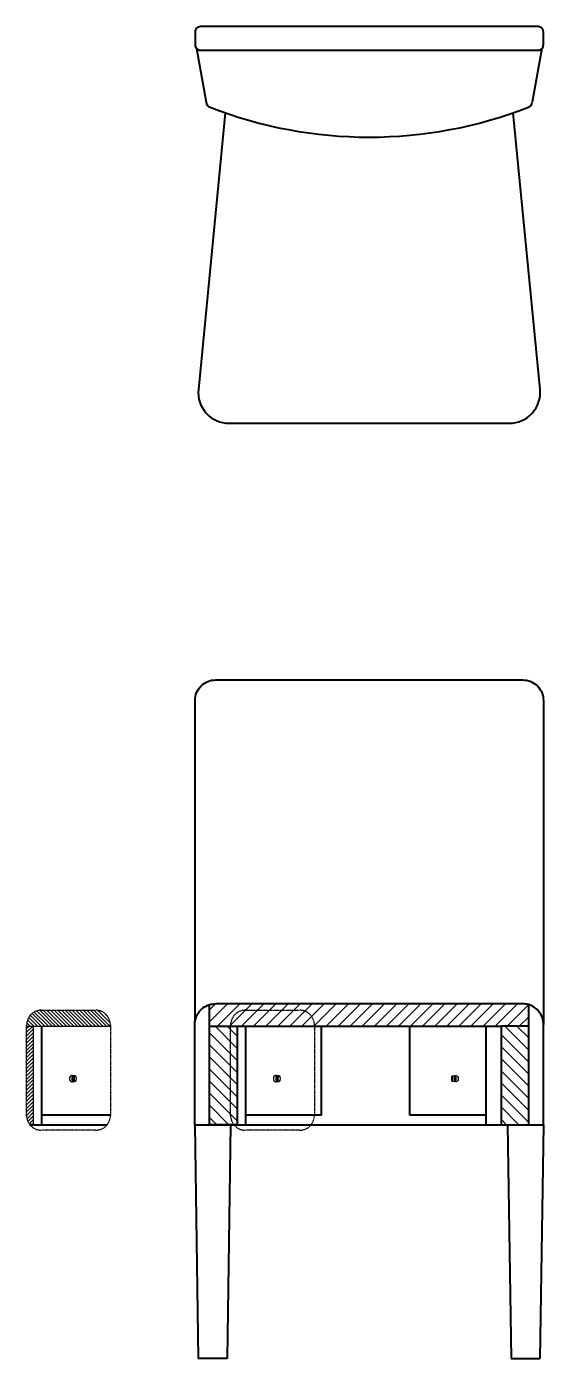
# Model space of a CAD drawing. Header units: millimetres. Extents: x 9746 to 16248, y 4766 to 7749.
# Drawn here: x 9746 to 10502, y 4766 to 6714 of the extents above; entities that cross this region are included whole.
import ezdxf

# ---------------------------------------------------------------- set-up
doc = ezdxf.new("R2010")
doc.units = ezdxf.units.MM
doc.header["$MEASUREMENT"] = 0
doc.linetypes.add('ACAD_ISO04W100', pattern=[30, 24, -3, 0, -3])
doc.layers.get('0').update_dxf_attribs({"lineweight": 40})
doc.layers.add('campiture sezione', color=2, linetype='Continuous', lineweight=13)
doc.layers.add('parti sezionate', color=1, linetype='Continuous', lineweight=40)
for name, color, linetype in [('G-ANNO-TTLB', 8, 'Continuous'), ('linee sezionate dettagli', 4, 'Continuous'), ('linee sezione', 3, 'ACAD_ISO04W100')]:
    doc.layers.add(name, color=color, linetype=linetype)

msp = doc.modelspace()

# ---------------------------------------------------------------- hatches: boundary and pattern name
at = {"layer": 'campiture sezione', "ltscale": 0.5}
h = msp.add_hatch(dxfattribs=at)
h.set_pattern_fill('ANSI31', color=256, scale=100)
h.paths.add_polyline_path([(10480.7, 5283.5, 0.071372), (10472.3, 5284.7), (10022, 5284.7, 0.071372), (10013.5, 5283.5), (10013.5, 5252), (10054, 5252), (10440.2, 5252), (10480.7, 5252)])
h = msp.add_hatch(dxfattribs=at)
h.set_pattern_fill('ANSI31', color=256, scale=30, angle=90)
edge = h.paths.add_edge_path()
edge.add_line((9868.4, 5252), (9868.4, 5253.6))
edge.add_arc((9846.5, 5253.6), 21.8, 360, 450)
edge.add_line((9846.5, 5275.4), (9767.5, 5275.4))
edge.add_arc((9767.5, 5253.6), 21.8, 90, 180)
edge.add_line((9745.7, 5253.6), (9745.7, 5252))
edge.add_line((9745.7, 5252), (9868.4, 5252))
h = msp.add_hatch(dxfattribs=at)
h.set_pattern_fill('ANSI31', color=256, scale=30)
edge = h.paths.add_edge_path()
edge.add_line((9755.4, 5251.6), (9745.7, 5251.6))
edge.add_line((9745.7, 5251.6), (9745.7, 5121.6))
edge.add_arc((9767.5, 5121.6), 21.8, 180, 218.9193)
edge.add_line((9750.5, 5107.9), (9755.4, 5107.9))
edge.add_line((9755.4, 5107.9), (9755.4, 5251.6))
h = msp.add_hatch(dxfattribs=at)
h.set_pattern_fill('ANSI31', color=256, scale=100, angle=90)
h.paths.add_polyline_path([(10480.7, 5252), (10440.2, 5252), (10440.2, 5107.9), (10480.7, 5107.9)])
h.paths.add_polyline_path([(10013.5, 5252), (10013.5, 5107.9), (10054, 5107.9), (10054, 5252), (10044.3, 5252)])

# ---------------------------------------------------------------- linework, layer by layer
for p, q in [((9994.6, 6681.5), (10008.7, 6603)), ((10500, 6681.5), (10485.9, 6603))]:
    msp.add_line(p, q)
msp.add_lwpolyline([(10494.4, 6713.6), (10000.1, 6713.6, 0.414214), (9992.3, 6705.7), (9992.3, 6687.1, 0.414214), (10000.1, 6679.2), (10494.4, 6679.2, 0.414214), (10502.3, 6687.1), (10502.3, 6705.7, 0.414214)], format="xyb", close=True)
for points in [[(10036.6, 6587.5), (9997.1, 6183.1, 0.44303), (10042, 6133.6), (10452.5, 6133.6, 0.44303), (10497.4, 6183.1), (10457.9, 6587.5)], [(9992.3, 5259), (9992.3, 5728.3, -0.414214), (10022.3, 5758.3), (10472.3, 5758.3, -0.414214), (10502.3, 5728.3), (10502.3, 5254.7)], [(9992, 5107.9), (9992, 5254.7, -0.234387), (10003.8, 5278.6, -0.234387)], [(10003.8, 5278.6, -0.091496), (10013.5, 5283.5, -0.091496)], [(10502.3, 5107.9), (10502.3, 5254.7, 0.332997), (10480.7, 5283.5, 0.332997)]]:
    msp.add_lwpolyline(points, format="xyb")
at = {"ltscale": 0.5}
for points in [[(9767.7, 5252), (9767.7, 5107.9)], [(10066.3, 5252), (10066.3, 5107.9)], [(10177.6, 5122), (10177.6, 5252)], [(10306.9, 5122), (10306.9, 5252)], [(10418.2, 5252), (10418.2, 5107.9)], [(9868.4, 5122), (9767.7, 5122)], [(10177.6, 5122), (10066.3, 5122)], [(10418.2, 5122), (10306.9, 5122)], [(9992, 5107.9), (9997, 4766.3)], [(10044.4, 5107.9), (10039.4, 4766.3)], [(10449.8, 5107.9), (10454.9, 4766.3)], [(10502.3, 5107.9), (10497.2, 4766.3)], [(10039.4, 4766.3), (9997, 4766.3)], [(10454.9, 4766.3), (10497.2, 4766.3)]]:
    msp.add_lwpolyline(points, dxfattribs=at)
for points in [[(9750.5, 5107.9), (9863.5, 5107.9)], [(9992, 5107.9), (10502.3, 5107.9)]]:
    msp.add_lwpolyline(points)
for centre, radius, start, end in [((10016.2, 6603), 7.51, 180, 255.6585), ((10478.3, 6603), 7.51, 284.3415, 360), ((10247.3, 7194.8), 642.8, 248.7525, 291.2475)]:
    msp.add_arc(centre, radius, start, end)
at = {"layer": 'G-ANNO-TTLB', "ltscale": 0.5}
for points in [[(9812.4, 5178), (9811.9, 5178)], [(9811.9, 5178), (9811.9, 5172.6), (9812.4, 5172.6)], [(9813.9, 5178), (9812.4, 5178)], [(9812.4, 5178), (9812.4, 5172.6)], [(9813.9, 5172.6), (9812.4, 5172.6)], [(9817, 5179.3), (9813.9, 5179.3), (9813.9, 5171.3), (9817, 5171.3)], [(10111.1, 5178), (10110.5, 5178)], [(10110.5, 5178), (10110.5, 5172.6), (10111.1, 5172.6)], [(10112.5, 5178), (10111.1, 5178)], [(10111.1, 5178), (10111.1, 5172.6)], [(10112.5, 5172.6), (10111.1, 5172.6)], [(10115.6, 5179.3), (10112.5, 5179.3), (10112.5, 5171.3), (10115.6, 5171.3)], [(10368.9, 5179.3), (10372, 5179.3), (10372, 5171.3), (10368.9, 5171.3)], [(10372, 5178), (10373.4, 5178)], [(10372, 5172.6), (10373.4, 5172.6)], [(10373.4, 5178), (10373.4, 5172.6)], [(10373.4, 5178), (10374, 5178)], [(10374, 5178), (10374, 5172.6), (10373.4, 5172.6)]]:
    msp.add_lwpolyline(points, dxfattribs=at)
for centre in [(9811.9, 5175.3), (10110.5, 5175.3)]:
    msp.add_ellipse(centre, major_axis=(0, -4.67), ratio=0.758954, start_param=2.542572, end_param=6.882206, dxfattribs=at)
at = {"layer": 'G-ANNO-TTLB', "ltscale": 0.5, "extrusion": (0, 0, -1)}
msp.add_ellipse((10374, 5175.3), major_axis=(0, -4.67), ratio=0.758954, start_param=2.542572, end_param=6.882206, dxfattribs=at)
at = {"layer": 'G-ANNO-TTLB', "ltscale": 0.5}
for centre in [(9817, 5175.3), (10115.6, 5175.3)]:
    msp.add_ellipse(centre, major_axis=(0, 3.99), ratio=0.349847, dxfattribs=at)
at = {"layer": 'G-ANNO-TTLB', "ltscale": 0.5, "extrusion": (0, 0, -1)}
msp.add_ellipse((10368.9, 5175.3), major_axis=(0, 3.99), ratio=0.349847, dxfattribs=at)
at = {"layer": 'linee sezionate dettagli', "ltscale": 0.5}
for points in [[(9745.7, 5252), (9868.4, 5252)], [(9755.4, 5251.6), (9750.6, 5251.6), (9745.7, 5251.6)], [(9755.4, 5251.6), (9755.4, 5107.9)]]:
    msp.add_lwpolyline(points, dxfattribs=at)
at = {"layer": 'linee sezione', "linetype": 'ACAD_ISO04W100', "ltscale": 0.1}
for points in [[(9767.5, 5275.4), (9846.5, 5275.4, -0.414214), (9868.4, 5253.6), (9868.4, 5121.6, -0.414214), (9846.5, 5099.8), (9767.5, 5099.8, -0.414214), (9745.7, 5121.6), (9745.7, 5253.6, -0.414214)], [(10066.1, 5275.4), (10145.2, 5275.4, -0.414214), (10167, 5253.6), (10167, 5121.6, -0.414214), (10145.2, 5099.8), (10066.1, 5099.8, -0.414214), (10044.3, 5121.6), (10044.3, 5253.6, -0.414214)]]:
    msp.add_lwpolyline(points, format="xyb", close=True, dxfattribs=at)
at = {"layer": 'parti sezionate'}
msp.add_line((10472.3, 5284.7), (10022, 5284.7), dxfattribs=at)
for points in [[(10013.5, 5283.5, -0.071372), (10022, 5284.7), (10022, 5284.7)], [(10480.7, 5283.5, 0.071372), (10472.3, 5284.7), (10472.3, 5284.7)]]:
    msp.add_lwpolyline(points, format="xyb", dxfattribs=at)
at = {"layer": 'parti sezionate', "ltscale": 0.5}
for points in [[(10013.5, 5252), (10013.5, 5283.5)], [(10480.7, 5252), (10480.7, 5283.5)], [(10054, 5107.9), (10013.5, 5107.9), (10013.5, 5252), (10054, 5252), (10054, 5107.9)], [(10044.3, 5252), (10440.2, 5252)], [(10440.2, 5107.9), (10480.7, 5107.9), (10480.7, 5252), (10440.2, 5252), (10440.2, 5107.9)], [(9755.4, 5107.9), (9750.5, 5107.9)]]:
    msp.add_lwpolyline(points, dxfattribs=at)

doc.saveas('drawing.dxf')
